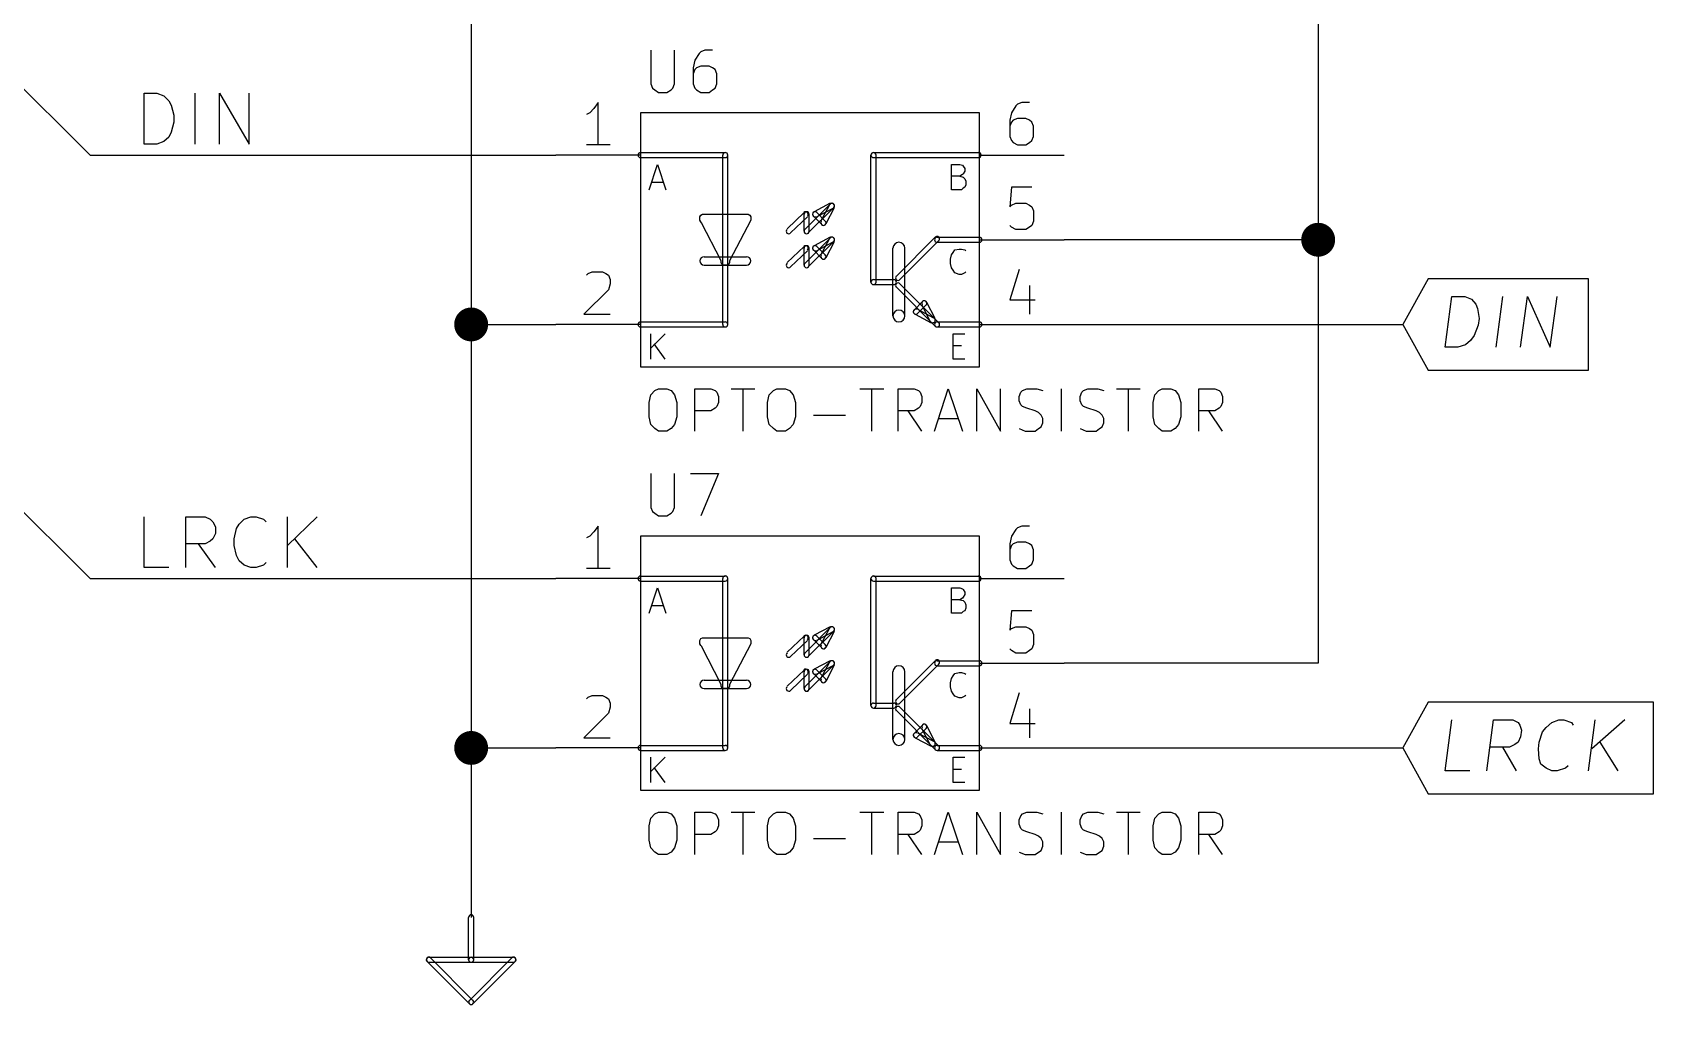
# Model space of a CAD drawing. Extents: x 10 to 287, y -200 to -10.
# Drawn here: x 195.12 to 243.74, y -124.54 to -95.38 of the extents above; entities that cross this region are included whole.
import ezdxf

# ---------------------------------------------------------------- set-up
doc = ezdxf.new("R2010")
doc.units = 0
doc.header["$MEASUREMENT"] = 0
doc.layers.add('BLACK', color=7, linetype='CONTINUOUS')
doc.layers.add('WHITE', color=7, linetype='CONTINUOUS')

msp = doc.modelspace()

# ---------------------------------------------------------------- linework, layer by layer
at = {"layer": 'Black'}
for p, q in [((233.68, -83.82), (233.68, -114.3)), ((208.28, -91.44), (208.28, -121.92)), ((194.31, -96.52), (196.85, -99.06)), ((211.963, -97.663), (211.836, -97.79)), ((212.09, -97.4852), (211.963, -97.663)), ((212.09, -98.7552), (212.09, -97.4852)), ((224.612, -97.5868), (224.485, -97.79)), ((224.663, -97.536), (224.612, -97.5868)), ((224.79, -97.4852), (224.663, -97.536)), ((225.019, -97.4852), (224.79, -97.4852)), ((211.836, -97.79), (211.734, -97.8408)), ((213.36, -97.79), (213.36, -105.41)), ((223.52, -97.79), (213.36, -97.79)), ((223.52, -105.41), (223.52, -97.79)), ((224.485, -97.79), (224.434, -98.0186)), ((224.434, -98.0186), (224.434, -98.5012)), ((224.485, -98.0694), (224.434, -98.1964)), ((224.536, -98.0186), (224.485, -98.0694)), ((224.663, -97.9678), (224.536, -98.0186)), ((224.917, -97.9678), (224.663, -97.9678)), ((225.019, -98.0186), (224.917, -97.9678)), ((225.095, -98.0694), (225.019, -98.0186)), ((225.146, -98.1964), (225.095, -98.0694)), ((225.146, -98.5012), (225.146, -98.1964)), ((224.434, -98.5012), (224.485, -98.6282)), ((224.485, -98.6282), (224.536, -98.679)), ((224.536, -98.679), (224.663, -98.7552)), ((224.917, -98.7552), (225.019, -98.679)), ((225.019, -98.679), (225.095, -98.6282)), ((225.095, -98.6282), (225.146, -98.5012)), ((196.85, -99.06), (210.82, -99.06)), ((213.36, -99.06), (210.82, -99.06)), ((212.446, -98.7552), (211.734, -98.7552)), ((213.36, -98.9838), (215.9, -98.9838)), ((213.36, -99.1362), (215.9, -99.1362)), ((215.824, -104.14), (215.824, -99.06)), ((215.976, -104.14), (215.976, -99.06)), ((220.269, -102.87), (220.269, -99.06)), ((220.345, -98.9838), (223.495, -98.9838)), ((220.345, -99.1362), (223.495, -99.1362)), ((220.421, -102.87), (220.421, -99.06)), ((223.52, -99.06), (226.06, -99.06)), ((224.663, -98.7552), (224.917, -98.7552)), ((213.614, -100.101), (213.868, -99.3394)), ((213.868, -99.3394), (214.122, -100.101)), ((222.682, -100.101), (222.682, -99.3394)), ((222.682, -99.3394), (222.936, -99.3394)), ((222.936, -99.3394), (223.012, -99.3648)), ((223.012, -99.6442), (222.936, -99.695)), ((223.012, -99.3648), (223.037, -99.3902)), ((223.037, -99.6188), (223.012, -99.6442)), ((223.037, -99.3902), (223.088, -99.4664)), ((223.088, -99.5426), (223.037, -99.6188)), ((223.088, -99.4664), (223.088, -99.5426)), ((213.69, -99.8728), (214.046, -99.8728)), ((222.936, -99.695), (222.682, -99.695)), ((222.987, -100.101), (222.682, -100.101)), ((222.936, -99.695), (223.037, -99.7204)), ((223.037, -100.051), (222.987, -100.101)), ((223.037, -99.7204), (223.088, -99.7712)), ((223.088, -100.025), (223.037, -100.051)), ((223.088, -99.7712), (223.114, -99.8474)), ((223.114, -99.949), (223.088, -100.025)), ((223.114, -99.8474), (223.114, -99.949)), ((224.485, -100.025), (224.434, -100.609)), ((225.095, -100.025), (224.485, -100.025)), ((218.288, -101.295), (219.05, -100.533)), ((219.05, -100.508), (218.567, -100.762)), ((218.77, -101.041), (219.024, -100.559)), ((224.434, -100.609), (224.485, -100.559)), ((224.485, -100.559), (224.612, -100.508)), ((224.612, -100.508), (224.917, -100.508)), ((224.917, -100.508), (225.019, -100.559)), ((225.019, -100.559), (225.095, -100.609)), ((225.095, -100.609), (225.146, -100.736)), ((215.138, -100.914), (215.163, -100.863)), ((215.138, -101.016), (215.138, -100.914)), ((215.163, -101.067), (215.138, -101.016)), ((215.163, -100.863), (215.214, -100.838)), ((215.189, -101.092), (215.163, -101.067)), ((215.773, -102.235), (215.189, -101.092)), ((215.214, -100.838), (216.586, -100.838)), ((216.662, -101.016), (216.027, -102.235)), ((216.586, -100.838), (216.637, -100.863)), ((216.637, -100.863), (216.662, -100.914)), ((216.662, -100.914), (216.662, -101.016)), ((217.754, -101.27), (218.262, -100.787)), ((217.856, -101.397), (218.364, -100.914)), ((218.262, -101.346), (218.262, -100.838)), ((218.389, -101.397), (219.151, -100.635)), ((218.415, -101.346), (218.415, -100.838)), ((218.542, -100.889), (218.796, -101.143)), ((219.126, -100.66), (218.643, -100.914)), ((218.643, -100.787), (218.897, -101.041)), ((218.923, -101.117), (219.177, -100.635)), ((225.146, -101.041), (225.095, -101.168)), ((225.146, -100.736), (225.146, -101.041)), ((218.288, -102.311), (219.05, -101.549)), ((219.05, -101.524), (218.567, -101.778)), ((218.77, -102.057), (219.024, -101.575)), ((221.031, -102.692), (222.199, -101.524)), ((222.25, -101.524), (223.52, -101.524)), ((223.52, -101.6), (226.06, -101.6)), ((224.485, -101.219), (224.434, -101.168)), ((224.612, -101.295), (224.485, -101.219)), ((224.917, -101.295), (224.612, -101.295)), ((225.019, -101.219), (224.917, -101.295)), ((225.095, -101.168), (225.019, -101.219)), ((233.68, -101.6), (226.06, -101.6)), ((217.754, -102.286), (218.262, -101.803)), ((217.856, -102.413), (218.364, -101.93)), ((218.262, -102.362), (218.262, -101.854)), ((218.389, -102.413), (219.151, -101.651)), ((218.415, -102.362), (218.415, -101.854)), ((218.542, -101.905), (218.796, -102.159)), ((219.126, -101.676), (218.643, -101.93)), ((218.643, -101.803), (218.897, -102.057)), ((218.923, -102.133), (219.177, -101.651)), ((220.929, -103.886), (220.929, -101.854)), ((221.132, -102.794), (222.301, -101.625)), ((221.285, -103.886), (221.285, -101.854)), ((222.25, -101.676), (223.52, -101.676)), ((222.656, -102.184), (222.682, -102.057)), ((222.682, -102.057), (222.733, -101.981)), ((222.733, -101.981), (222.783, -101.905)), ((222.783, -101.905), (222.91, -101.879)), ((222.91, -101.879), (222.987, -101.879)), ((222.987, -101.879), (223.088, -101.905)), ((223.088, -101.905), (223.114, -101.93)), ((211.785, -102.616), (211.912, -102.565)), ((211.912, -102.565), (212.217, -102.565)), ((212.217, -102.565), (212.319, -102.616)), ((215.265, -102.108), (216.535, -102.108)), ((215.265, -102.362), (216.535, -102.362)), ((215.773, -102.286), (215.773, -102.235)), ((215.798, -102.337), (215.773, -102.286)), ((215.849, -102.362), (215.798, -102.337)), ((215.951, -102.362), (215.849, -102.362)), ((216.002, -102.337), (215.951, -102.362)), ((216.027, -102.286), (216.002, -102.337)), ((216.027, -102.235), (216.027, -102.286)), ((222.656, -102.311), (222.656, -102.184)), ((222.682, -102.438), (222.656, -102.311)), ((222.733, -102.514), (222.682, -102.438)), ((222.783, -102.591), (222.733, -102.514)), ((223.114, -102.565), (223.088, -102.591)), ((224.714, -102.489), (224.434, -103.403)), ((211.734, -102.667), (211.785, -102.616)), ((212.319, -102.616), (212.395, -102.667)), ((212.395, -102.667), (212.446, -102.794)), ((212.446, -102.921), (212.395, -103.099)), ((212.446, -102.794), (212.446, -102.921)), ((220.345, -102.794), (220.955, -102.794)), ((220.345, -102.946), (220.955, -102.946)), ((221.031, -103.022), (222.199, -104.191)), ((221.132, -102.921), (222.301, -104.089)), ((222.91, -102.641), (222.783, -102.591)), ((222.987, -102.641), (222.91, -102.641)), ((223.088, -102.591), (222.987, -102.641)), ((225.019, -102.972), (225.019, -103.835)), ((236.982, -102.768), (236.22, -104.14)), ((241.783, -102.768), (236.982, -102.768)), ((241.783, -104.14), (241.783, -102.768)), ((212.395, -103.099), (211.658, -103.835)), ((221.818, -103.454), (221.564, -103.708)), ((222.199, -103.962), (221.945, -103.48)), ((224.434, -103.403), (225.196, -103.403)), ((237.49, -104.826), (237.693, -103.302)), ((237.693, -103.302), (238.074, -103.302)), ((238.074, -103.302), (238.277, -103.378)), ((238.277, -103.378), (238.404, -103.53)), ((238.404, -103.53), (238.455, -103.657)), ((239.014, -104.826), (239.217, -103.302)), ((239.751, -104.826), (239.954, -103.302)), ((239.954, -103.302), (240.64, -104.826)), ((240.64, -104.826), (240.843, -103.302)), ((211.658, -103.835), (212.446, -103.835)), ((221.59, -103.835), (222.072, -104.089)), ((221.92, -103.556), (221.666, -103.81)), ((221.666, -103.683), (222.148, -103.937)), ((222.047, -104.038), (221.793, -103.556)), ((238.455, -103.657), (238.506, -103.962)), ((238.506, -103.962), (238.481, -104.165)), ((208.28, -104.14), (210.82, -104.14)), ((213.36, -104.14), (210.82, -104.14)), ((213.36, -104.064), (215.9, -104.064)), ((213.36, -104.216), (215.9, -104.216)), ((213.665, -105.181), (213.665, -104.419)), ((214.097, -104.419), (213.665, -104.851)), ((222.25, -104.064), (223.52, -104.064)), ((222.25, -104.216), (223.52, -104.216)), ((222.733, -105.181), (222.733, -104.419)), ((222.733, -104.419), (223.088, -104.419)), ((223.52, -104.14), (226.06, -104.14)), ((226.06, -104.14), (236.22, -104.14)), ((236.22, -104.14), (236.982, -105.512)), ((238.354, -104.47), (238.252, -104.623)), ((238.481, -104.165), (238.354, -104.47)), ((241.783, -105.512), (241.783, -104.14)), ((214.097, -105.181), (213.766, -104.724)), ((222.733, -104.775), (222.987, -104.775)), ((237.871, -104.826), (237.49, -104.826)), ((238.1, -104.75), (237.871, -104.826)), ((238.252, -104.623), (238.1, -104.75)), ((213.36, -105.41), (223.52, -105.41)), ((223.088, -105.181), (222.733, -105.181)), ((236.982, -105.512), (241.783, -105.512)), ((213.614, -106.477), (213.665, -106.248)), ((213.665, -106.248), (213.792, -106.121)), ((213.792, -106.121), (213.893, -106.07)), ((213.893, -106.07), (214.147, -106.07)), ((214.147, -106.07), (214.274, -106.121)), ((214.274, -106.121), (214.376, -106.248)), ((214.376, -106.248), (214.452, -106.477)), ((214.986, -107.34), (214.986, -106.07)), ((214.986, -106.07), (215.468, -106.07)), ((215.468, -106.07), (215.595, -106.121)), ((215.595, -106.121), (215.646, -106.172)), ((215.646, -106.172), (215.697, -106.299)), ((215.697, -106.299), (215.697, -106.477)), ((216.078, -106.07), (216.789, -106.07)), ((216.433, -107.34), (216.433, -106.07)), ((217.17, -106.477), (217.221, -106.248)), ((217.221, -106.248), (217.348, -106.121)), ((217.348, -106.121), (217.449, -106.07)), ((217.449, -106.07), (217.703, -106.07)), ((217.703, -106.07), (217.83, -106.121)), ((217.83, -106.121), (217.932, -106.248)), ((217.932, -106.248), (218.008, -106.477)), ((219.939, -106.07), (220.65, -106.07)), ((220.294, -107.34), (220.294, -106.07)), ((221.082, -107.34), (221.082, -106.07)), ((221.082, -106.07), (221.564, -106.07)), ((221.564, -106.07), (221.691, -106.121)), ((221.691, -106.121), (221.742, -106.172)), ((221.742, -106.172), (221.793, -106.299)), ((221.793, -106.299), (221.793, -106.477)), ((222.174, -107.34), (222.58, -106.07)), ((222.58, -106.07), (223.012, -107.34)), ((223.444, -107.34), (223.444, -106.07)), ((223.444, -106.07), (224.155, -107.34)), ((224.155, -107.34), (224.155, -106.07)), ((224.714, -106.299), (224.765, -106.172)), ((224.714, -106.426), (224.714, -106.299)), ((224.765, -106.553), (224.714, -106.426)), ((224.765, -106.172), (224.815, -106.121)), ((224.815, -106.121), (224.942, -106.07)), ((224.942, -106.07), (225.247, -106.07)), ((225.247, -106.07), (225.425, -106.121)), ((225.984, -107.34), (225.984, -106.07)), ((226.543, -106.299), (226.593, -106.172)), ((226.543, -106.426), (226.543, -106.299)), ((226.593, -106.553), (226.543, -106.426)), ((226.593, -106.172), (226.644, -106.121)), ((226.644, -106.121), (226.771, -106.07)), ((226.771, -106.07), (227.076, -106.07)), ((227.076, -106.07), (227.254, -106.121)), ((227.635, -106.07), (228.346, -106.07)), ((227.99, -107.34), (227.99, -106.07)), ((228.727, -106.477), (228.778, -106.248)), ((228.778, -106.248), (228.905, -106.121)), ((228.905, -106.121), (229.006, -106.07)), ((229.006, -106.07), (229.26, -106.07)), ((229.26, -106.07), (229.387, -106.121)), ((229.387, -106.121), (229.489, -106.248)), ((229.489, -106.248), (229.565, -106.477)), ((230.099, -107.34), (230.099, -106.07)), ((230.099, -106.07), (230.581, -106.07)), ((230.581, -106.07), (230.708, -106.121)), ((230.708, -106.121), (230.759, -106.172)), ((230.759, -106.172), (230.81, -106.299)), ((230.81, -106.299), (230.81, -106.477)), ((213.614, -106.909), (213.614, -106.477)), ((213.665, -107.137), (213.614, -106.909)), ((214.452, -106.909), (214.376, -107.137)), ((214.452, -106.477), (214.452, -106.909)), ((215.468, -106.731), (214.986, -106.731)), ((215.595, -106.655), (215.468, -106.731)), ((215.646, -106.604), (215.595, -106.655)), ((215.697, -106.477), (215.646, -106.604)), ((217.17, -106.909), (217.17, -106.477)), ((217.221, -107.137), (217.17, -106.909)), ((218.008, -106.909), (217.932, -107.137)), ((218.008, -106.477), (218.008, -106.909)), ((218.542, -106.858), (219.507, -106.858)), ((221.564, -106.731), (221.082, -106.731)), ((221.793, -107.34), (221.386, -106.731)), ((221.691, -106.655), (221.564, -106.731)), ((221.742, -106.604), (221.691, -106.655)), ((221.793, -106.477), (221.742, -106.604)), ((224.815, -106.604), (224.765, -106.553)), ((224.942, -106.655), (224.815, -106.604)), ((225.196, -106.731), (224.942, -106.655)), ((225.298, -106.782), (225.196, -106.731)), ((225.374, -106.858), (225.298, -106.782)), ((225.425, -106.959), (225.374, -106.858)), ((226.644, -106.604), (226.593, -106.553)), ((226.771, -106.655), (226.644, -106.604)), ((227.025, -106.731), (226.771, -106.655)), ((227.127, -106.782), (227.025, -106.731)), ((227.203, -106.858), (227.127, -106.782)), ((227.254, -106.959), (227.203, -106.858)), ((228.727, -106.909), (228.727, -106.477)), ((228.778, -107.137), (228.727, -106.909)), ((229.565, -106.909), (229.489, -107.137)), ((229.565, -106.477), (229.565, -106.909)), ((230.581, -106.731), (230.099, -106.731)), ((230.81, -107.34), (230.403, -106.731)), ((230.708, -106.655), (230.581, -106.731)), ((230.759, -106.604), (230.708, -106.655)), ((230.81, -106.477), (230.759, -106.604)), ((213.792, -107.264), (213.665, -107.137)), ((213.893, -107.34), (213.792, -107.264)), ((214.147, -107.34), (213.893, -107.34)), ((214.274, -107.264), (214.147, -107.34)), ((214.376, -107.137), (214.274, -107.264)), ((217.348, -107.264), (217.221, -107.137)), ((217.449, -107.34), (217.348, -107.264)), ((217.703, -107.34), (217.449, -107.34)), ((217.83, -107.264), (217.703, -107.34)), ((217.932, -107.137), (217.83, -107.264)), ((222.301, -106.959), (222.885, -106.959)), ((224.714, -107.264), (224.892, -107.34)), ((224.892, -107.34), (225.196, -107.34)), ((225.196, -107.34), (225.298, -107.264)), ((225.298, -107.264), (225.374, -107.213)), ((225.374, -107.213), (225.425, -107.086)), ((225.425, -107.086), (225.425, -106.959)), ((226.543, -107.264), (226.72, -107.34)), ((226.72, -107.34), (227.025, -107.34)), ((227.025, -107.34), (227.127, -107.264)), ((227.127, -107.264), (227.203, -107.213)), ((227.203, -107.213), (227.254, -107.086)), ((227.254, -107.086), (227.254, -106.959)), ((228.905, -107.264), (228.778, -107.137)), ((229.006, -107.34), (228.905, -107.264)), ((229.26, -107.34), (229.006, -107.34)), ((229.387, -107.264), (229.26, -107.34)), ((229.489, -107.137), (229.387, -107.264)), ((194.31, -109.22), (196.85, -111.76)), ((212.09, -110.185), (211.963, -110.363)), ((212.09, -111.455), (212.09, -110.185)), ((224.612, -110.287), (224.485, -110.49)), ((224.663, -110.236), (224.612, -110.287)), ((224.79, -110.185), (224.663, -110.236)), ((225.019, -110.185), (224.79, -110.185)), ((211.836, -110.49), (211.734, -110.541)), ((211.963, -110.363), (211.836, -110.49)), ((213.36, -110.49), (213.36, -118.11)), ((223.52, -110.49), (213.36, -110.49)), ((223.52, -118.11), (223.52, -110.49)), ((224.485, -110.49), (224.434, -110.719)), ((224.434, -110.719), (224.434, -111.201)), ((224.485, -110.769), (224.434, -110.896)), ((224.536, -110.719), (224.485, -110.769)), ((224.663, -110.668), (224.536, -110.719)), ((224.917, -110.668), (224.663, -110.668)), ((225.019, -110.719), (224.917, -110.668)), ((225.095, -110.769), (225.019, -110.719)), ((225.146, -110.896), (225.095, -110.769)), ((224.434, -111.201), (224.485, -111.328)), ((224.485, -111.328), (224.536, -111.379)), ((225.019, -111.379), (225.095, -111.328)), ((225.095, -111.328), (225.146, -111.201)), ((225.146, -111.201), (225.146, -110.896)), ((196.85, -111.76), (210.82, -111.76)), ((213.36, -111.76), (210.82, -111.76)), ((212.446, -111.455), (211.734, -111.455)), ((213.36, -111.684), (215.9, -111.684)), ((215.824, -116.84), (215.824, -111.76)), ((215.976, -116.84), (215.976, -111.76)), ((220.269, -115.57), (220.269, -111.76)), ((220.345, -111.684), (223.495, -111.684)), ((220.421, -115.57), (220.421, -111.76)), ((223.52, -111.76), (226.06, -111.76)), ((224.536, -111.379), (224.663, -111.455)), ((224.663, -111.455), (224.917, -111.455)), ((224.917, -111.455), (225.019, -111.379)), ((213.36, -111.836), (215.9, -111.836)), ((213.614, -112.801), (213.868, -112.039)), ((213.868, -112.039), (214.122, -112.801)), ((220.345, -111.836), (223.495, -111.836)), ((222.682, -112.801), (222.682, -112.039)), ((222.682, -112.039), (222.936, -112.039)), ((222.936, -112.039), (223.012, -112.065)), ((223.012, -112.065), (223.037, -112.09)), ((223.037, -112.09), (223.088, -112.166)), ((223.088, -112.243), (223.037, -112.319)), ((223.088, -112.166), (223.088, -112.243)), ((213.69, -112.573), (214.046, -112.573)), ((222.936, -112.395), (222.682, -112.395)), ((223.012, -112.344), (222.936, -112.395)), ((222.936, -112.395), (223.037, -112.42)), ((223.037, -112.751), (222.987, -112.801)), ((223.037, -112.319), (223.012, -112.344)), ((223.037, -112.42), (223.088, -112.471)), ((223.088, -112.725), (223.037, -112.751)), ((223.088, -112.471), (223.114, -112.547)), ((223.114, -112.649), (223.088, -112.725)), ((223.114, -112.547), (223.114, -112.649)), ((224.485, -112.725), (224.434, -113.309)), ((225.095, -112.725), (224.485, -112.725)), ((218.288, -113.995), (219.05, -113.233)), ((219.05, -113.208), (218.567, -113.462)), ((218.77, -113.741), (219.024, -113.259)), ((222.987, -112.801), (222.682, -112.801)), ((224.434, -113.309), (224.485, -113.259)), ((224.485, -113.259), (224.612, -113.208)), ((224.612, -113.208), (224.917, -113.208)), ((224.917, -113.208), (225.019, -113.259)), ((225.019, -113.259), (225.095, -113.309)), ((215.138, -113.614), (215.163, -113.563)), ((215.138, -113.716), (215.138, -113.614)), ((215.163, -113.767), (215.138, -113.716)), ((215.163, -113.563), (215.214, -113.538)), ((215.214, -113.538), (216.586, -113.538)), ((216.662, -113.716), (216.027, -114.935)), ((216.586, -113.538), (216.637, -113.563)), ((216.637, -113.563), (216.662, -113.614)), ((216.662, -113.614), (216.662, -113.716)), ((217.754, -113.97), (218.262, -113.487)), ((217.856, -114.097), (218.364, -113.614)), ((218.262, -114.046), (218.262, -113.538)), ((218.389, -114.097), (219.151, -113.335)), ((218.415, -114.046), (218.415, -113.538)), ((218.542, -113.589), (218.796, -113.843)), ((219.126, -113.36), (218.643, -113.614)), ((218.643, -113.487), (218.897, -113.741)), ((218.923, -113.817), (219.177, -113.335)), ((225.095, -113.309), (225.146, -113.436)), ((225.146, -113.741), (225.095, -113.868)), ((225.146, -113.436), (225.146, -113.741)), ((215.189, -113.792), (215.163, -113.767)), ((215.773, -114.935), (215.189, -113.792)), ((219.05, -114.224), (218.567, -114.478)), ((221.031, -115.392), (222.199, -114.224)), ((222.25, -114.224), (223.52, -114.224)), ((224.485, -113.919), (224.434, -113.868)), ((224.612, -113.995), (224.485, -113.919)), ((224.917, -113.995), (224.612, -113.995)), ((225.019, -113.919), (224.917, -113.995)), ((225.095, -113.868), (225.019, -113.919)), ((217.754, -114.986), (218.262, -114.503)), ((217.856, -115.113), (218.364, -114.63)), ((218.262, -115.062), (218.262, -114.554)), ((218.288, -115.011), (219.05, -114.249)), ((218.389, -115.113), (219.151, -114.351)), ((218.415, -115.062), (218.415, -114.554)), ((218.542, -114.605), (218.796, -114.859)), ((219.126, -114.376), (218.643, -114.63)), ((218.643, -114.503), (218.897, -114.757)), ((218.77, -114.757), (219.024, -114.275)), ((218.923, -114.833), (219.177, -114.351)), ((220.929, -116.586), (220.929, -114.554)), ((221.132, -115.494), (222.301, -114.325)), ((221.285, -116.586), (221.285, -114.554)), ((222.25, -114.376), (223.52, -114.376)), ((222.682, -114.757), (222.733, -114.681)), ((222.733, -114.681), (222.783, -114.605)), ((222.783, -114.605), (222.91, -114.579)), ((222.91, -114.579), (222.987, -114.579)), ((222.987, -114.579), (223.088, -114.605)), ((223.088, -114.605), (223.114, -114.63)), ((223.52, -114.3), (226.06, -114.3)), ((233.68, -114.3), (226.06, -114.3)), ((215.265, -114.808), (216.535, -114.808)), ((215.265, -115.062), (216.535, -115.062)), ((215.773, -114.986), (215.773, -114.935)), ((215.798, -115.037), (215.773, -114.986)), ((215.849, -115.062), (215.798, -115.037)), ((215.951, -115.062), (215.849, -115.062)), ((216.002, -115.037), (215.951, -115.062)), ((216.027, -114.986), (216.002, -115.037)), ((216.027, -114.935), (216.027, -114.986)), ((222.656, -114.884), (222.682, -114.757)), ((222.656, -115.011), (222.656, -114.884)), ((222.682, -115.138), (222.656, -115.011)), ((222.733, -115.214), (222.682, -115.138)), ((222.783, -115.291), (222.733, -115.214)), ((224.714, -115.189), (224.434, -116.103)), ((211.734, -115.367), (211.785, -115.316)), ((211.785, -115.316), (211.912, -115.265)), ((211.912, -115.265), (212.217, -115.265)), ((212.217, -115.265), (212.319, -115.316)), ((212.319, -115.316), (212.395, -115.367)), ((212.395, -115.367), (212.446, -115.494)), ((212.446, -115.621), (212.395, -115.799)), ((212.446, -115.494), (212.446, -115.621)), ((220.345, -115.494), (220.955, -115.494)), ((220.345, -115.646), (220.955, -115.646)), ((221.132, -115.621), (222.301, -116.789)), ((222.91, -115.341), (222.783, -115.291)), ((222.987, -115.341), (222.91, -115.341)), ((223.088, -115.291), (222.987, -115.341)), ((223.114, -115.265), (223.088, -115.291)), ((225.019, -115.672), (225.019, -116.535)), ((236.982, -115.468), (236.22, -116.84)), ((243.738, -115.468), (236.982, -115.468)), ((243.738, -116.84), (243.738, -115.468)), ((212.395, -115.799), (211.658, -116.535)), ((221.031, -115.722), (222.199, -116.891)), ((221.818, -116.154), (221.564, -116.408)), ((222.199, -116.662), (221.945, -116.18)), ((224.434, -116.103), (225.196, -116.103)), ((237.49, -117.526), (237.693, -116.002)), ((238.735, -117.526), (238.938, -116.002)), ((238.938, -116.002), (239.522, -116.002)), ((239.522, -116.002), (239.674, -116.078)), ((239.674, -116.078), (239.725, -116.154)), ((239.725, -116.154), (239.776, -116.307)), ((240.513, -116.23), (240.69, -116.078)), ((240.69, -116.078), (240.894, -116.002)), ((240.894, -116.002), (241.046, -116.002)), ((241.046, -116.002), (241.275, -116.078)), ((241.275, -116.078), (241.325, -116.154)), ((241.783, -117.526), (241.986, -116.002)), ((242.875, -116.002), (241.884, -116.865)), ((211.658, -116.535), (212.446, -116.535)), ((221.59, -116.535), (222.072, -116.789)), ((221.92, -116.256), (221.666, -116.51)), ((221.666, -116.383), (222.148, -116.637)), ((222.047, -116.738), (221.793, -116.256)), ((239.674, -116.662), (239.573, -116.738)), ((239.751, -116.51), (239.674, -116.662)), ((239.776, -116.307), (239.751, -116.51)), ((240.284, -116.865), (240.309, -116.662)), ((240.309, -116.662), (240.411, -116.357)), ((240.411, -116.357), (240.513, -116.23)), ((242.672, -117.526), (242.138, -116.662)), ((208.28, -116.84), (210.82, -116.84)), ((213.36, -116.84), (210.82, -116.84)), ((213.36, -116.764), (215.9, -116.764)), ((213.36, -116.916), (215.9, -116.916)), ((213.665, -117.881), (213.665, -117.119)), ((214.097, -117.119), (213.665, -117.551)), ((222.25, -116.764), (223.52, -116.764)), ((222.25, -116.916), (223.52, -116.916)), ((222.733, -117.881), (222.733, -117.119)), ((222.733, -117.119), (223.088, -117.119)), ((223.52, -116.84), (226.06, -116.84)), ((226.06, -116.84), (236.22, -116.84)), ((236.22, -116.84), (236.982, -118.212)), ((239.42, -116.815), (238.836, -116.815)), ((239.624, -117.526), (239.217, -116.815)), ((239.573, -116.738), (239.42, -116.815)), ((240.309, -117.17), (240.284, -116.865)), ((243.738, -118.212), (243.738, -116.84)), ((214.097, -117.881), (213.766, -117.424)), ((222.733, -117.475), (222.987, -117.475)), ((238.227, -117.526), (237.49, -117.526)), ((240.36, -117.323), (240.309, -117.17)), ((240.513, -117.45), (240.36, -117.323)), ((240.69, -117.526), (240.513, -117.45)), ((240.843, -117.526), (240.69, -117.526)), ((241.097, -117.45), (240.843, -117.526)), ((241.173, -117.373), (241.097, -117.45)), ((213.36, -118.11), (223.52, -118.11)), ((223.088, -117.881), (222.733, -117.881)), ((236.982, -118.212), (243.738, -118.212)), ((213.614, -119.177), (213.665, -118.948)), ((213.665, -118.948), (213.792, -118.821)), ((213.792, -118.821), (213.893, -118.77)), ((213.893, -118.77), (214.147, -118.77)), ((214.147, -118.77), (214.274, -118.821)), ((214.274, -118.821), (214.376, -118.948)), ((214.376, -118.948), (214.452, -119.177)), ((214.986, -120.04), (214.986, -118.77)), ((214.986, -118.77), (215.468, -118.77)), ((215.468, -118.77), (215.595, -118.821)), ((215.595, -118.821), (215.646, -118.872)), ((215.646, -118.872), (215.697, -118.999)), ((215.697, -118.999), (215.697, -119.177)), ((216.078, -118.77), (216.789, -118.77)), ((216.433, -120.04), (216.433, -118.77)), ((217.17, -119.177), (217.221, -118.948)), ((217.221, -118.948), (217.348, -118.821)), ((217.348, -118.821), (217.449, -118.77)), ((217.449, -118.77), (217.703, -118.77)), ((217.703, -118.77), (217.83, -118.821)), ((217.83, -118.821), (217.932, -118.948)), ((217.932, -118.948), (218.008, -119.177)), ((219.939, -118.77), (220.65, -118.77)), ((220.294, -120.04), (220.294, -118.77)), ((221.082, -120.04), (221.082, -118.77)), ((221.082, -118.77), (221.564, -118.77)), ((221.564, -118.77), (221.691, -118.821)), ((221.691, -118.821), (221.742, -118.872)), ((221.742, -118.872), (221.793, -118.999)), ((221.793, -118.999), (221.793, -119.177)), ((222.174, -120.04), (222.58, -118.77)), ((222.58, -118.77), (223.012, -120.04)), ((223.444, -120.04), (223.444, -118.77)), ((223.444, -118.77), (224.155, -120.04)), ((224.155, -120.04), (224.155, -118.77)), ((224.714, -118.999), (224.765, -118.872)), ((224.714, -119.126), (224.714, -118.999)), ((224.765, -118.872), (224.815, -118.821)), ((224.815, -118.821), (224.942, -118.77)), ((224.942, -118.77), (225.247, -118.77)), ((225.247, -118.77), (225.425, -118.821)), ((225.984, -120.04), (225.984, -118.77)), ((226.543, -118.999), (226.593, -118.872)), ((226.543, -119.126), (226.543, -118.999)), ((226.593, -118.872), (226.644, -118.821)), ((226.644, -118.821), (226.771, -118.77)), ((226.771, -118.77), (227.076, -118.77)), ((227.076, -118.77), (227.254, -118.821)), ((227.635, -118.77), (228.346, -118.77)), ((227.99, -120.04), (227.99, -118.77)), ((228.727, -119.177), (228.778, -118.948)), ((228.778, -118.948), (228.905, -118.821)), ((228.905, -118.821), (229.006, -118.77)), ((229.006, -118.77), (229.26, -118.77)), ((229.26, -118.77), (229.387, -118.821)), ((229.387, -118.821), (229.489, -118.948)), ((229.489, -118.948), (229.565, -119.177)), ((230.099, -120.04), (230.099, -118.77)), ((230.099, -118.77), (230.581, -118.77)), ((230.581, -118.77), (230.708, -118.821)), ((230.708, -118.821), (230.759, -118.872)), ((230.759, -118.872), (230.81, -118.999)), ((230.81, -118.999), (230.81, -119.177)), ((213.614, -119.609), (213.614, -119.177)), ((214.452, -119.177), (214.452, -119.609)), ((215.468, -119.431), (214.986, -119.431)), ((215.595, -119.355), (215.468, -119.431)), ((215.646, -119.304), (215.595, -119.355)), ((215.697, -119.177), (215.646, -119.304)), ((217.17, -119.609), (217.17, -119.177)), ((218.008, -119.177), (218.008, -119.609)), ((218.542, -119.558), (219.507, -119.558)), ((221.564, -119.431), (221.082, -119.431)), ((221.793, -120.04), (221.386, -119.431)), ((221.691, -119.355), (221.564, -119.431)), ((221.742, -119.304), (221.691, -119.355)), ((221.793, -119.177), (221.742, -119.304)), ((224.765, -119.253), (224.714, -119.126)), ((224.815, -119.304), (224.765, -119.253)), ((224.942, -119.355), (224.815, -119.304)), ((225.196, -119.431), (224.942, -119.355)), ((225.298, -119.482), (225.196, -119.431)), ((225.374, -119.558), (225.298, -119.482)), ((225.425, -119.659), (225.374, -119.558)), ((226.593, -119.253), (226.543, -119.126)), ((226.644, -119.304), (226.593, -119.253)), ((226.771, -119.355), (226.644, -119.304)), ((227.025, -119.431), (226.771, -119.355)), ((227.127, -119.482), (227.025, -119.431)), ((227.203, -119.558), (227.127, -119.482)), ((227.254, -119.659), (227.203, -119.558)), ((228.727, -119.609), (228.727, -119.177)), ((229.565, -119.177), (229.565, -119.609)), ((230.581, -119.431), (230.099, -119.431)), ((230.81, -120.04), (230.403, -119.431)), ((230.708, -119.355), (230.581, -119.431)), ((230.759, -119.304), (230.708, -119.355)), ((230.81, -119.177), (230.759, -119.304)), ((213.665, -119.837), (213.614, -119.609)), ((213.792, -119.964), (213.665, -119.837)), ((213.893, -120.04), (213.792, -119.964)), ((214.147, -120.04), (213.893, -120.04)), ((214.274, -119.964), (214.147, -120.04)), ((214.376, -119.837), (214.274, -119.964)), ((214.452, -119.609), (214.376, -119.837)), ((217.221, -119.837), (217.17, -119.609)), ((217.348, -119.964), (217.221, -119.837)), ((217.449, -120.04), (217.348, -119.964)), ((217.703, -120.04), (217.449, -120.04)), ((217.83, -119.964), (217.703, -120.04)), ((217.932, -119.837), (217.83, -119.964)), ((218.008, -119.609), (217.932, -119.837)), ((222.301, -119.659), (222.885, -119.659)), ((224.714, -119.964), (224.892, -120.04)), ((224.892, -120.04), (225.196, -120.04)), ((225.196, -120.04), (225.298, -119.964)), ((225.298, -119.964), (225.374, -119.913)), ((225.374, -119.913), (225.425, -119.786)), ((225.425, -119.786), (225.425, -119.659)), ((226.543, -119.964), (226.72, -120.04)), ((226.72, -120.04), (227.025, -120.04)), ((227.025, -120.04), (227.127, -119.964)), ((227.127, -119.964), (227.203, -119.913)), ((227.203, -119.913), (227.254, -119.786)), ((227.254, -119.786), (227.254, -119.659)), ((228.778, -119.837), (228.727, -119.609)), ((228.905, -119.964), (228.778, -119.837)), ((229.006, -120.04), (228.905, -119.964)), ((229.26, -120.04), (229.006, -120.04)), ((229.387, -119.964), (229.26, -120.04)), ((229.489, -119.837), (229.387, -119.964)), ((229.565, -119.609), (229.489, -119.837)), ((208.204, -123.19), (208.204, -121.92)), ((208.356, -123.19), (208.356, -121.92)), ((208.229, -124.511), (206.959, -123.241)), ((207.01, -123.114), (208.28, -123.114)), ((207.01, -123.266), (208.28, -123.266)), ((208.331, -124.409), (207.061, -123.139)), ((209.499, -123.139), (208.229, -124.409)), ((208.28, -123.114), (209.55, -123.114)), ((208.28, -123.266), (209.55, -123.266)), ((209.601, -123.241), (208.331, -124.511))]:
    msp.add_line(p, q, dxfattribs=at)
at = {"layer": 'Black', "const_width": 0.508}
for points in [[(233.426, -101.6, 1), (233.934, -101.6, 1)], [(208.026, -104.14, 1), (208.534, -104.14, 1)], [(208.026, -116.84, 1), (208.534, -116.84, 1)]]:
    msp.add_lwpolyline(points, format="xyb", close=True, dxfattribs=at)
at = {"layer": 'Black'}
for centre, radius, start, end in [((213.36, -99.06), 0.0762, 90, 270), ((215.9, -99.06), 0.0762, 360, 540), ((215.9, -99.06), 0.0762, 270, 450), ((220.345, -99.06), 0.0762, 90, 270), ((220.345, -99.06), 0.0762, 360, 540), ((223.495, -99.06), 0.0762, 270, 450), ((219.1, -100.584), 0.0762, 333.435, 513.435), ((219.1, -100.584), 0.0762, 315, 495), ((219.1, -100.584), 0.0762, 296.565, 476.565), ((218.313, -100.838), 0.0762, 313.603, 493.603), ((218.338, -100.838), 0.0762, 360, 540), ((218.592, -100.838), 0.0762, 45, 225), ((218.592, -100.838), 0.0762, 476.565, 656.565), ((218.846, -101.092), 0.0762, 153.435, 333.435), ((218.846, -101.092), 0.0762, 225, 405), ((217.805, -101.346), 0.0762, 133.603, 313.603), ((218.338, -101.346), 0.0762, 135, 315), ((218.338, -101.346), 0.0762, 180, 360), ((219.1, -101.6), 0.0762, 333.435, 513.435), ((219.1, -101.6), 0.0762, 315, 495), ((219.1, -101.6), 0.0762, 296.565, 476.565), ((222.25, -101.6), 0.0762, 90, 270), ((222.25, -101.575), 0.0762, 315, 495), ((223.52, -101.6), 0.0762, 270, 450), ((218.313, -101.854), 0.0762, 313.603, 493.603), ((218.338, -101.854), 0.0762, 360, 540), ((218.592, -101.854), 0.0762, 45, 225), ((218.592, -101.854), 0.0762, 476.565, 656.565), ((218.846, -102.108), 0.0762, 153.435, 333.435), ((218.846, -102.108), 0.0762, 225, 405), ((221.107, -101.854), 0.1778, 360, 540), ((215.265, -102.235), 0.127, 90, 270), ((216.535, -102.235), 0.127, 270, 450), ((217.805, -102.362), 0.0762, 133.603, 313.603), ((218.338, -102.362), 0.0762, 135, 315), ((218.338, -102.362), 0.0762, 180, 360), ((220.345, -102.87), 0.0762, 90, 270), ((220.345, -102.87), 0.0762, 180, 360), ((220.955, -102.87), 0.0762, 270, 450), ((221.082, -102.743), 0.0762, 135, 315), ((221.082, -102.972), 0.0762, 45, 225), ((221.869, -103.505), 0.0762, 386.565, 566.565), ((221.869, -103.505), 0.0762, 315, 495), ((221.107, -103.886), 0.1778, 0, 180), ((221.107, -103.886), 0.1778, 180, 360), ((221.107, -103.886), 0.1778, 180, 360), ((221.615, -103.759), 0.0762, 63.4349, 243.435), ((221.615, -103.759), 0.0762, 495, 675), ((222.123, -104.013), 0.0762, 206.565, 386.565), ((222.123, -104.013), 0.0762, 243.435, 423.435), ((213.36, -104.14), 0.0762, 90, 270), ((215.9, -104.14), 0.0762, 180, 360), ((215.9, -104.14), 0.0762, 270, 450), ((222.25, -104.14), 0.0762, 90, 270), ((222.25, -104.14), 0.0762, 225, 405), ((223.52, -104.14), 0.0762, 270, 450), ((213.36, -111.76), 0.0762, 90, 270), ((215.9, -111.76), 0.0762, 360, 540), ((215.9, -111.76), 0.0762, 270, 450), ((220.345, -111.76), 0.0762, 90, 270), ((220.345, -111.76), 0.0762, 360, 540), ((223.495, -111.76), 0.0762, 270, 450), ((219.1, -113.284), 0.0762, 333.435, 513.435), ((219.1, -113.284), 0.0762, 315, 495), ((219.1, -113.284), 0.0762, 296.565, 476.565), ((218.313, -113.538), 0.0762, 313.603, 493.603), ((218.338, -113.538), 0.0762, 360, 540), ((218.592, -113.538), 0.0762, 45, 225), ((218.592, -113.538), 0.0762, 476.565, 656.565), ((218.846, -113.792), 0.0762, 153.435, 333.435), ((218.846, -113.792), 0.0762, 225, 405), ((217.805, -114.046), 0.0762, 133.603, 313.603), ((218.338, -114.046), 0.0762, 135, 315), ((218.338, -114.046), 0.0762, 180, 360), ((219.1, -114.3), 0.0762, 333.435, 513.435), ((219.1, -114.3), 0.0762, 315, 495), ((219.1, -114.3), 0.0762, 296.565, 476.565), ((222.25, -114.3), 0.0762, 90, 270), ((222.25, -114.275), 0.0762, 315, 495), ((223.52, -114.3), 0.0762, 270, 450), ((218.313, -114.554), 0.0762, 313.603, 493.603), ((218.338, -114.554), 0.0762, 360, 540), ((218.592, -114.554), 0.0762, 45, 225), ((218.592, -114.554), 0.0762, 476.565, 656.565), ((221.107, -114.554), 0.1778, 360, 540), ((215.265, -114.935), 0.127, 90, 270), ((216.535, -114.935), 0.127, 270, 450), ((217.805, -115.062), 0.0762, 133.603, 313.603), ((218.338, -115.062), 0.0762, 135, 315), ((218.338, -115.062), 0.0762, 180, 360), ((218.846, -114.808), 0.0762, 153.435, 333.435), ((218.846, -114.808), 0.0762, 225, 405), ((220.345, -115.57), 0.0762, 90, 270), ((220.345, -115.57), 0.0762, 180, 360), ((220.955, -115.57), 0.0762, 270, 450), ((221.082, -115.443), 0.0762, 135, 315), ((221.082, -115.672), 0.0762, 45, 225), ((221.869, -116.205), 0.0762, 386.565, 566.565), ((221.869, -116.205), 0.0762, 315, 495), ((221.107, -116.586), 0.1778, 0, 180), ((221.107, -116.586), 0.1778, 180, 360), ((221.107, -116.586), 0.1778, 180, 360), ((221.615, -116.459), 0.0762, 63.4349, 243.435), ((221.615, -116.459), 0.0762, 495, 675), ((222.123, -116.713), 0.0762, 243.435, 423.435), ((213.36, -116.84), 0.0762, 90, 270), ((215.9, -116.84), 0.0762, 180, 360), ((215.9, -116.84), 0.0762, 270, 450), ((222.123, -116.713), 0.0762, 206.565, 386.565), ((222.25, -116.84), 0.0762, 90, 270), ((222.25, -116.84), 0.0762, 225, 405), ((223.52, -116.84), 0.0762, 270, 450), ((208.28, -121.92), 0.0762, 360, 540), ((207.01, -123.19), 0.0762, 405, 585), ((207.01, -123.19), 0.0762, 90, 270), ((208.28, -123.19), 0.0762, 90, 270), ((208.28, -123.19), 0.0762, 180, 360), ((208.28, -123.19), 0.0762, 270, 450), ((209.55, -123.19), 0.0762, 315, 495), ((209.55, -123.19), 0.0762, 270, 450), ((208.28, -124.46), 0.0762, 495, 675), ((208.28, -124.46), 0.0762, 225, 405)]:
    msp.add_arc(centre, radius, start, end, dxfattribs=at)
at = {"layer": 'White'}
for p, q in [((213.665, -95.9104), (213.665, -96.9264)), ((214.376, -96.9264), (214.376, -95.9104)), ((214.986, -96.2152), (214.935, -96.4438)), ((215.113, -96.012), (214.986, -96.2152)), ((215.163, -95.9612), (215.113, -96.012)), ((215.29, -95.9104), (215.163, -95.9612)), ((215.519, -95.9104), (215.29, -95.9104)), ((214.935, -96.4438), (214.935, -96.9264)), ((214.986, -96.4946), (214.935, -96.6216)), ((215.036, -96.4438), (214.986, -96.4946)), ((215.163, -96.393), (215.036, -96.4438)), ((215.417, -96.393), (215.163, -96.393)), ((215.519, -96.4438), (215.417, -96.393)), ((215.595, -96.4946), (215.519, -96.4438)), ((215.646, -96.6216), (215.595, -96.4946)), ((215.646, -96.9264), (215.646, -96.6216)), ((198.476, -98.7298), (198.476, -97.2058)), ((198.476, -97.2058), (198.857, -97.2058)), ((198.857, -97.2058), (199.06, -97.282)), ((200, -98.7298), (200, -97.2058)), ((200.736, -98.7298), (200.736, -97.2058)), ((200.736, -97.2058), (201.625, -98.7298)), ((201.625, -98.7298), (201.625, -97.2058)), ((213.665, -96.9264), (213.716, -97.0534)), ((213.716, -97.0534), (213.792, -97.1042)), ((213.792, -97.1042), (213.893, -97.1804)), ((213.893, -97.1804), (214.147, -97.1804)), ((214.147, -97.1804), (214.274, -97.1042)), ((214.274, -97.1042), (214.325, -97.0534)), ((214.325, -97.0534), (214.376, -96.9264)), ((214.935, -96.9264), (214.986, -97.0534)), ((214.986, -97.0534), (215.036, -97.1042)), ((215.036, -97.1042), (215.163, -97.1804)), ((215.163, -97.1804), (215.417, -97.1804)), ((215.417, -97.1804), (215.519, -97.1042)), ((215.519, -97.1042), (215.595, -97.0534)), ((215.595, -97.0534), (215.646, -96.9264)), ((199.06, -97.282), (199.212, -97.4344)), ((199.212, -97.4344), (199.288, -97.5614)), ((199.288, -97.5614), (199.365, -97.8662)), ((199.365, -98.0694), (199.288, -98.3742)), ((199.365, -97.8662), (199.365, -98.0694)), ((199.06, -98.6536), (198.857, -98.7298)), ((199.212, -98.5266), (199.06, -98.6536)), ((199.288, -98.3742), (199.212, -98.5266)), ((198.857, -98.7298), (198.476, -98.7298)), ((213.665, -108.61), (213.665, -109.626)), ((214.376, -109.626), (214.376, -108.61)), ((214.859, -108.61), (215.697, -108.61)), ((215.697, -108.61), (215.163, -109.88)), ((213.665, -109.626), (213.716, -109.753)), ((213.716, -109.753), (213.792, -109.804)), ((213.792, -109.804), (213.893, -109.88)), ((214.147, -109.88), (214.274, -109.804)), ((214.274, -109.804), (214.325, -109.753)), ((214.325, -109.753), (214.376, -109.626)), ((198.476, -111.43), (198.476, -109.906)), ((199.72, -111.43), (199.72, -109.906)), ((199.72, -109.906), (200.304, -109.906)), ((200.304, -109.906), (200.457, -109.982)), ((200.457, -109.982), (200.533, -110.058)), ((200.533, -110.058), (200.609, -110.211)), ((200.609, -110.211), (200.609, -110.414)), ((201.168, -110.566), (201.244, -110.261)), ((201.244, -110.261), (201.32, -110.134)), ((201.32, -110.134), (201.473, -109.982)), ((201.473, -109.982), (201.676, -109.906)), ((201.676, -109.906), (201.828, -109.906)), ((201.828, -109.906), (202.057, -109.982)), ((202.057, -109.982), (202.133, -110.058)), ((202.768, -111.43), (202.768, -109.906)), ((203.657, -109.906), (202.768, -110.769)), ((213.893, -109.88), (214.147, -109.88)), ((200.304, -110.719), (199.72, -110.719)), ((200.609, -111.43), (200.101, -110.719)), ((200.457, -110.642), (200.304, -110.719)), ((200.533, -110.566), (200.457, -110.642)), ((200.609, -110.414), (200.533, -110.566)), ((201.168, -110.769), (201.168, -110.566)), ((201.244, -111.074), (201.168, -110.769)), ((203.657, -111.43), (202.997, -110.566)), ((201.32, -111.227), (201.244, -111.074)), ((201.473, -111.354), (201.32, -111.227)), ((202.133, -111.277), (202.057, -111.354)), ((199.212, -111.43), (198.476, -111.43)), ((201.676, -111.43), (201.473, -111.354)), ((201.828, -111.43), (201.676, -111.43)), ((202.057, -111.354), (201.828, -111.43))]:
    msp.add_line(p, q, dxfattribs=at)

doc.saveas('drawing.dxf')
